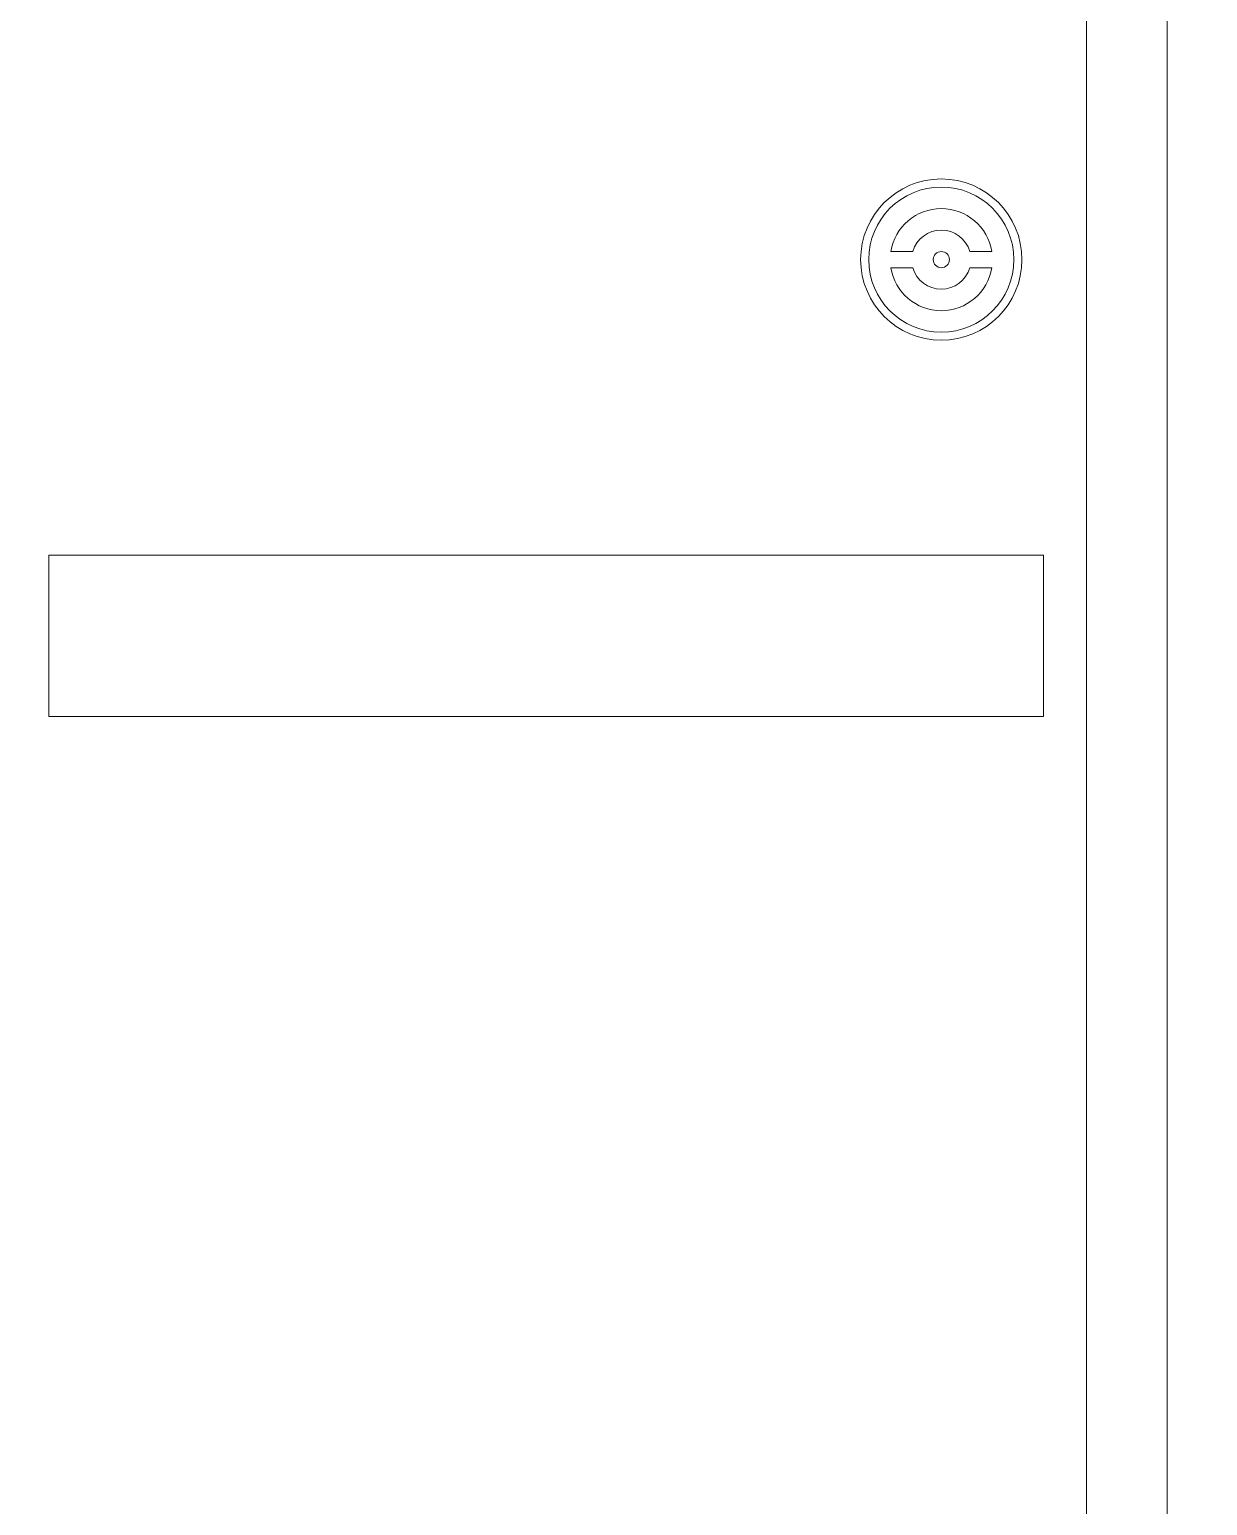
# Model space of a CAD drawing. Header units: millimetres. Extents: x -116965 to 323937, y 291661 to 566926.
# Drawn here: x -42549.5 to -42330.4, y 340094.8 to 340369.4 of the extents above; entities that cross this region are included whole.
import ezdxf

# ---------------------------------------------------------------- set-up
doc = ezdxf.new("R2010")
doc.units = ezdxf.units.MM
doc.layers.get('0').update_dxf_attribs({"lineweight": 18})
doc.layers.add('hw_Text', color=7, linetype='Continuous', lineweight=13)

# ---------------------------------------------------------------- blocks, each defined once
blk = doc.blocks.new('*U1519')
blk.add_line((685, 2100), (685, 100))
blk.add_lwpolyline([(0, 0), (700, 0), (700, 2200), (0, 2200)], close=True)
blk = doc.blocks.new('*U1607')
for points in [[(-5.29, 1.5, -0.755929), (5.29, 1.5), (9.38, 1.5, 0.852803), (-9.38, 1.5)], [(-5.29, -1.5, 0.755929), (5.29, -1.5), (9.38, -1.5, -0.852803), (-9.38, -1.5)]]:
    blk.add_lwpolyline(points, format="xyb", close=True)
at = {"color": 2}
blk.add_circle((0, 0), 15, dxfattribs=at)
at = {"color": 3}
blk.add_circle((0, 0), 13.5, dxfattribs=at)
blk.add_circle((0, 0), 1.5)
blk = doc.blocks.new('*U1570')
blk.add_lwpolyline([(0, 0), (670, 0), (670, 2000), (0, 2000)])
blk.add_lwpolyline([(477, 190), (662, 190), (662, 220), (477, 220)], close=True)
blk.add_blockref('*U1607', (643, 275))
blk = doc.blocks.new('*U1573')
blk.add_lwpolyline([(0, 0), (1100, 0), (1100, 2200), (0, 2200)], close=True)

msp = doc.modelspace()

# ---------------------------------------------------------------- block references
msp.add_blockref('*U1519', (-43037.949803, 339951.616143))

# ---------------------------------------------------------------- next in the draw order: block references
msp.add_blockref('*U1573', (-42337.949803, 339951.616143))
at = {"layer": 'hw_Text'}
msp.add_blockref('*U1570', (-43022.949803, 340051.616143), dxfattribs=at)

doc.saveas('drawing.dxf')
